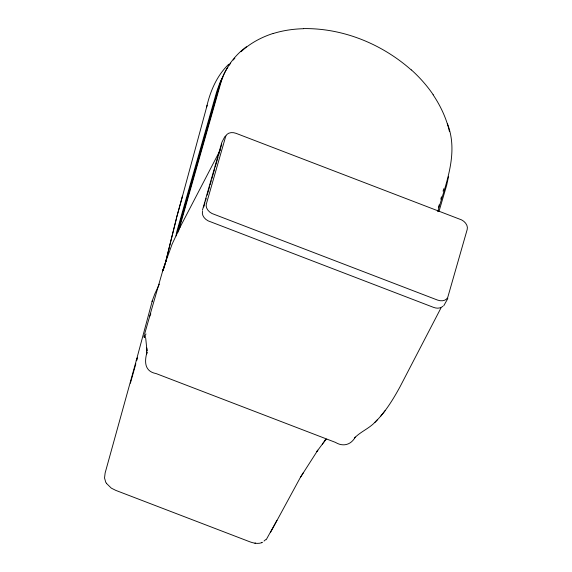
<?xml version="1.0" encoding="UTF-8"?>
<svg xmlns="http://www.w3.org/2000/svg" width="572" height="572" viewBox="0 0 572 572"><rect width="100%" height="100%" fill="white"/><g stroke="black" fill="none" stroke-linecap="round" stroke-linejoin="round"><path stroke-width="0.86" d="M176.112 235.929L176.433 232.94L216.788 91.427L219.92 82.74A117.617 87.816 27.5 0 1 222.858 76.877M177.742 232.804L178.056 229.815L218.418 88.302L221.543 79.622M178.686 230.716L179 227.727L184.985 206.742M179.951 227.584L180.187 225.339L220.749 83.104C224.96 68.533 234.22 55.699 246.425 46.747M448.57 176.405L446.653 185.299L438.946 211.568M176.634 217.396L182.461 196.26L176.634 217.396L165.251 263.542L176.512 218.282M182.196 197.218L207.164 105.169M136.236 360.739L152.402 300.464M136.844 358.515L105.134 472.965L104.526 477.999L105.684 481.989M206.606 107.171C210.174 91.313 216.795 75.683 228.707 64.271M130.387 383.211L135.85 363.728M136.801 360.339L137.516 357.8M149.607 316.309L163.771 267.188L172.151 244.037L180.137 227.077L220.127 150.264M185.228 205.891L194.773 172.415M195.009 171.593L215.823 98.613M216.066 97.755L217.524 92.643M217.768 91.792L219.398 86.072M438.481 207.278L439.174 204.847M440.783 199.206L441.47 196.804M443.078 191.17L443.772 188.731M437.737 211.654C445.924 183.576 458.823 153.081 447.476 123.852M144.58 334.148L148.806 319.355A6.692 0.672 -69 0 1 149.571 317.067M202.424 210.231L221.907 142.214L224.875 136.508M203.746 207.014L204.962 202.767M205.448 201.072L206.177 198.52M207.157 195.123L209.588 186.629M210.074 184.928L211.29 180.68M211.776 178.979L214.7 168.783M215.186 167.088L218.104 156.892M218.59 155.191L219.319 152.645M219.805 150.944L221.75 144.151M164.05 267.331L166.002 260.968M165.022 264.672L162.748 270.835L164.564 266.323M152.023 301.515L154.898 293.708L159.366 284.105M219.634 85.257L222.773 76.548M162.748 270.835L163.849 267.946M440.948 308.001L399.985 386.865C392.993 399.599 385.313 412.219 374.832 422.408L377.499 419.655M145.996 333.976L144.759 336.343A6.692 0.672 -69 0 1 144.344 334.97M447.819 298.541L443.715 305.82M266.187 539.739L276.962 520.334M270.413 532.596L300.393 477.391L317.832 450.164L316.774 451.637L325.79 439.568L324.353 440.84L326.741 439.11M300.393 477.391L303.503 472.479M322.293 444.129L325.79 439.568M380.838 416.03L385.12 410.66M374.753 422.479C368.747 428.721 360.274 431.853 354.361 438.166L355.298 437.087C351.008 444.837 343.171 447.097 335.449 442.385L156.185 373.602C144.287 371.371 144.416 361.475 147.011 352.08L146.675 354.011L146.661 347.912L146.997 350.872L145.71 338.159M263.999 541.083L265.615 539.682M241.048 51.68C250.2 43.236 261.332 37.23 273.151 33.441M261.862 542.692C257.936 544.094 253.646 543.221 249.857 541.806L115.78 490.383L111.29 488.123L106.556 483.483M254.912 543.2L255.434 543.043M261.726 542.435L262.462 542.313M303.432 28.6C342.9 28.028 381.846 43.915 411.247 69.948M433.09 94.773C440.619 105.992 446.439 118.404 449.456 131.603M105.949 482.382L106.485 483.376M145.631 336.679A6.692 0.672 -69 0 1 144.802 337.201M149.871 316.252A6.692 0.672 -69 0 1 150.186 315.437M150.507 314.629A6.692 0.672 -69 0 1 150.829 313.849M223.109 75.797A117.932 88.052 27.5 0 1 227.849 67.16M229.215 65.144A117.932 88.052 27.5 0 1 230.666 63.163M233.226 59.996A117.932 88.052 27.5 0 1 234.856 58.18M411.347 69.87A121.979 91.956 26.8 0 1 433.204 94.737M273.202 33.519A121.979 91.52 28.3 0 1 303.467 28.714M202.531 211.261A9.345 6.978 27.5 0 0 208.165 220.871L433.619 307.4A9.345 6.978 27.5 0 0 442.828 306.292M225.826 135.943L206.363 203.911A9.345 6.978 27.5 0 0 211.99 213.513L437.451 300.043A9.345 6.978 27.5 0 0 447.733 297.454L467.195 229.494A9.345 6.978 27.5 0 0 461.561 219.884L236.107 133.355A9.345 6.978 27.5 0 0 225.826 135.943"/></g></svg>
